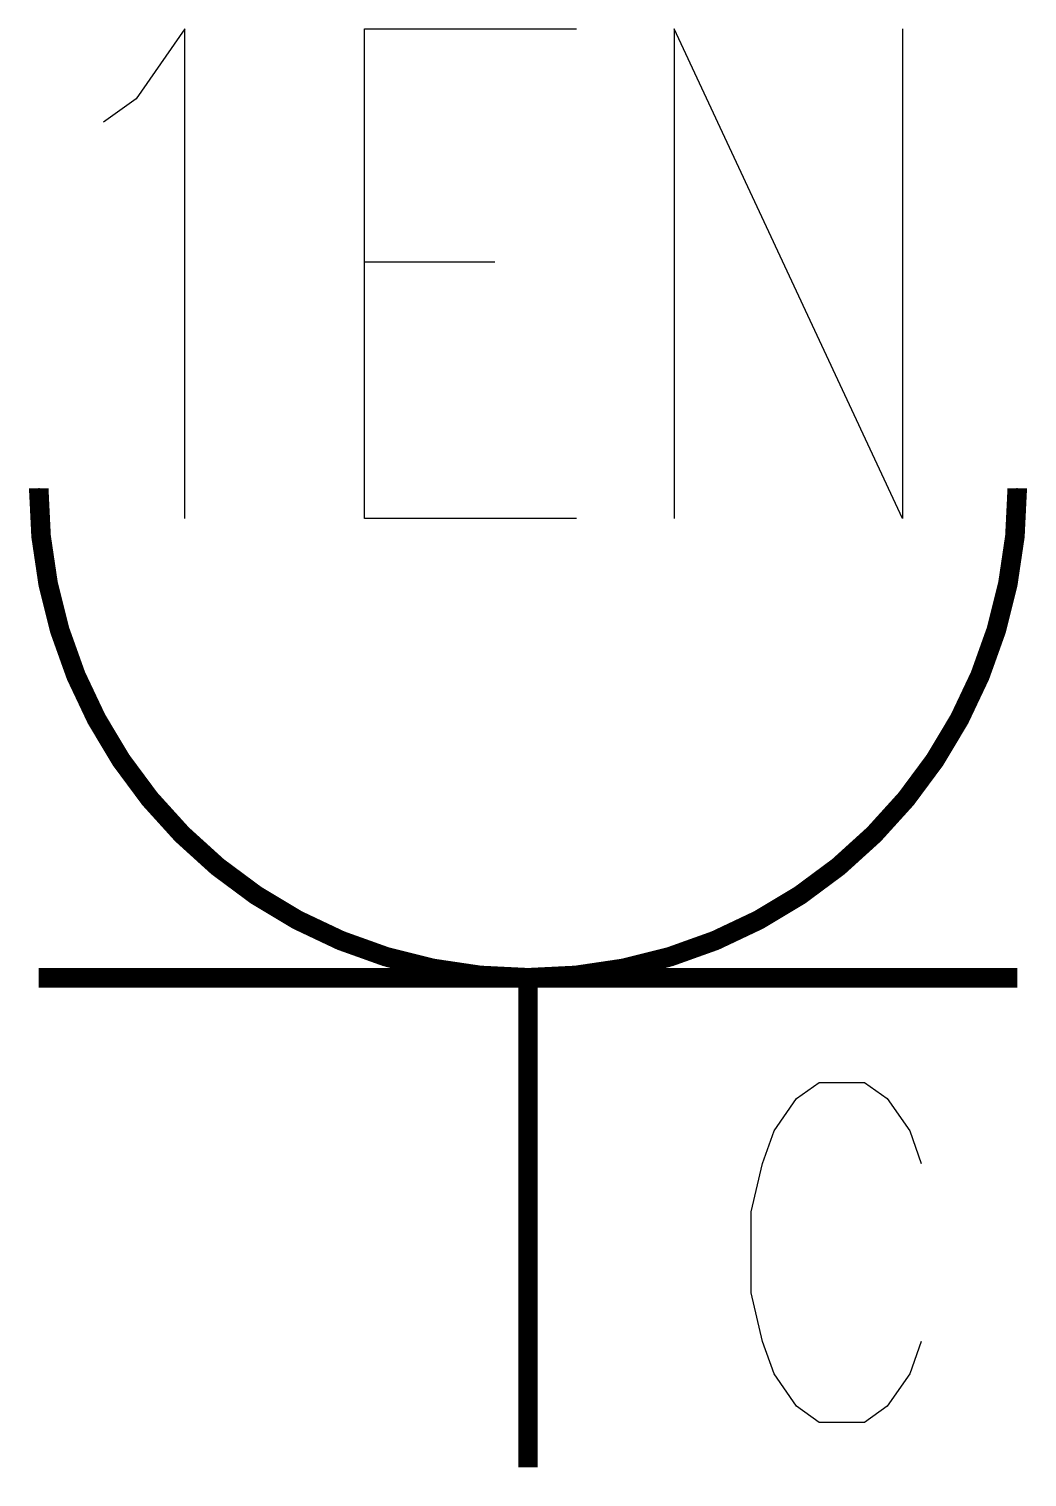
# Model space of a CAD drawing. Extents: x -2.55 to 2.55, y -0.05 to 7.35.
import ezdxf

# ---------------------------------------------------------------- set-up
doc = ezdxf.new("R2010")
doc.units = 0
doc.header["$LTSCALE"] = 1000
doc.layers.add('TJ(电气专业D)', color=142, linetype='CONTINUOUS')

# ---------------------------------------------------------------- blocks, each defined once
blk = doc.blocks.new('A$C1E63194F')
at = {"layer": 'TJ(电气专业D)', "color": 142}
for p, q in [((-1.753, 7.3461), (-2.0029, 6.9891)), ((-1.753, 4.8463), (-1.753, 7.3461)), ((-0.8362, 4.8463), (-0.8362, 7.3461)), ((-0.8362, 7.3461), (0.2471, 7.3461)), ((1.9134, 4.8463), (0.7468, 7.3461)), ((0.7468, 7.3461), (0.7468, 4.8463)), ((1.9134, 7.3461), (1.9134, 4.8463)), ((-2.0029, 6.9891), (-2.1694, 6.87)), ((-0.1699, 6.1559), (-0.8362, 6.1559)), ((0.2471, 4.8463), (-0.8362, 4.8463)), ((1.3727, 1.883), (1.4886, 1.9657)), ((1.4886, 1.9657), (1.7202, 1.9657)), ((1.7202, 1.9657), (1.8358, 1.883)), ((1.257, 1.7176), (1.3727, 1.883)), ((1.8358, 1.883), (1.9518, 1.7176)), ((1.199, 1.5522), (1.257, 1.7176)), ((1.9518, 1.7176), (2.0095, 1.5522)), ((1.1411, 1.3041), (1.199, 1.5522)), ((1.1411, 0.8906), (1.1411, 1.3041)), ((1.199, 0.6424), (1.1411, 0.8906)), ((1.257, 0.477), (1.199, 0.6424)), ((2.0095, 0.6424), (1.9518, 0.477)), ((1.3727, 0.3116), (1.257, 0.477)), ((1.9518, 0.477), (1.8358, 0.3116)), ((1.4886, 0.229), (1.3727, 0.3116)), ((1.8358, 0.3116), (1.7202, 0.229)), ((1.7202, 0.229), (1.4886, 0.229))]:
    blk.add_line(p, q, dxfattribs=at)
at = {"layer": 'TJ(电气专业D)', "color": 142, "linetype": 'Continuous'}
for p, q in [((2.5, 2.5), (-2.5, 2.5)), ((0, 2.5), (0, 0))]:
    blk.add_line(p, q, dxfattribs=at)
at = {"layer": 'TJ(电气专业D)', "color": 142, "linetype": 'Continuous', "const_width": 0.1}
blk.add_lwpolyline([(-2.5, 4.9999, 0.198912), (-1.7677, 3.2322, 0.198912), (0, 2.5, 0.198912), (1.7677, 3.2322, 0.198912), (2.5, 4.9999)], format="xyb", dxfattribs=at)
for points in [[(2.5, 2.5), (-2.5, 2.5)], [(0, 2.5), (0, 0)]]:
    blk.add_lwpolyline(points, dxfattribs=at)
at = {"layer": 'TJ(电气专业D)', "color": 142, "linetype": 'Continuous'}
for start, end in [(180, 225), (315, 0), (225, 270), (270, 315)]:
    blk.add_arc((0, 4.9999), 2.5, start, end, dxfattribs=at)

msp = doc.modelspace()

# ---------------------------------------------------------------- block references
at = {"layer": 'TJ(电气专业D)', "color": 142}
msp.add_blockref('A$C1E63194F', (0, -0.0001), dxfattribs=at)

doc.saveas('drawing.dxf')
